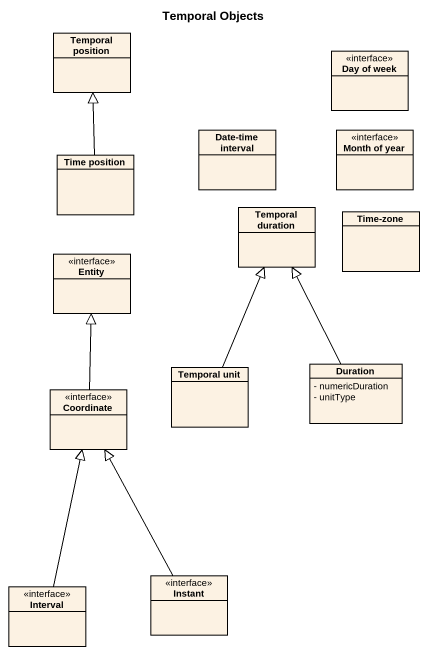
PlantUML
@startuml
title Temporal Objects
hide circle
hide empty members
skinparam classAttributeIconSize 0
class "Temporal position" as Temporal_position
class "Day of week" as Day_of_week <<interface>>
class "Date-time interval" as Date_time_interval
class "Month of year" as Month_of_year <<interface>>
class "Time position" as Time_position
class "Temporal duration" as Temporal_duration
class "Time-zone" as Time_zone
class "Entity" as Entity_ <<interface>>
class "Temporal unit" as Temporal_unit
class Duration {
  - numericDuration
  - unitType
}
class Coordinate <<interface>>
class Instant <<interface>>
class Interval <<interface>>
Time_position -up-|> Temporal_position
Temporal_unit -up-|> Temporal_duration
Duration -up-|> Temporal_duration
Coordinate -up-|> Entity_
Instant -up-|> Coordinate
Interval -up-|> Coordinate
@enduml
